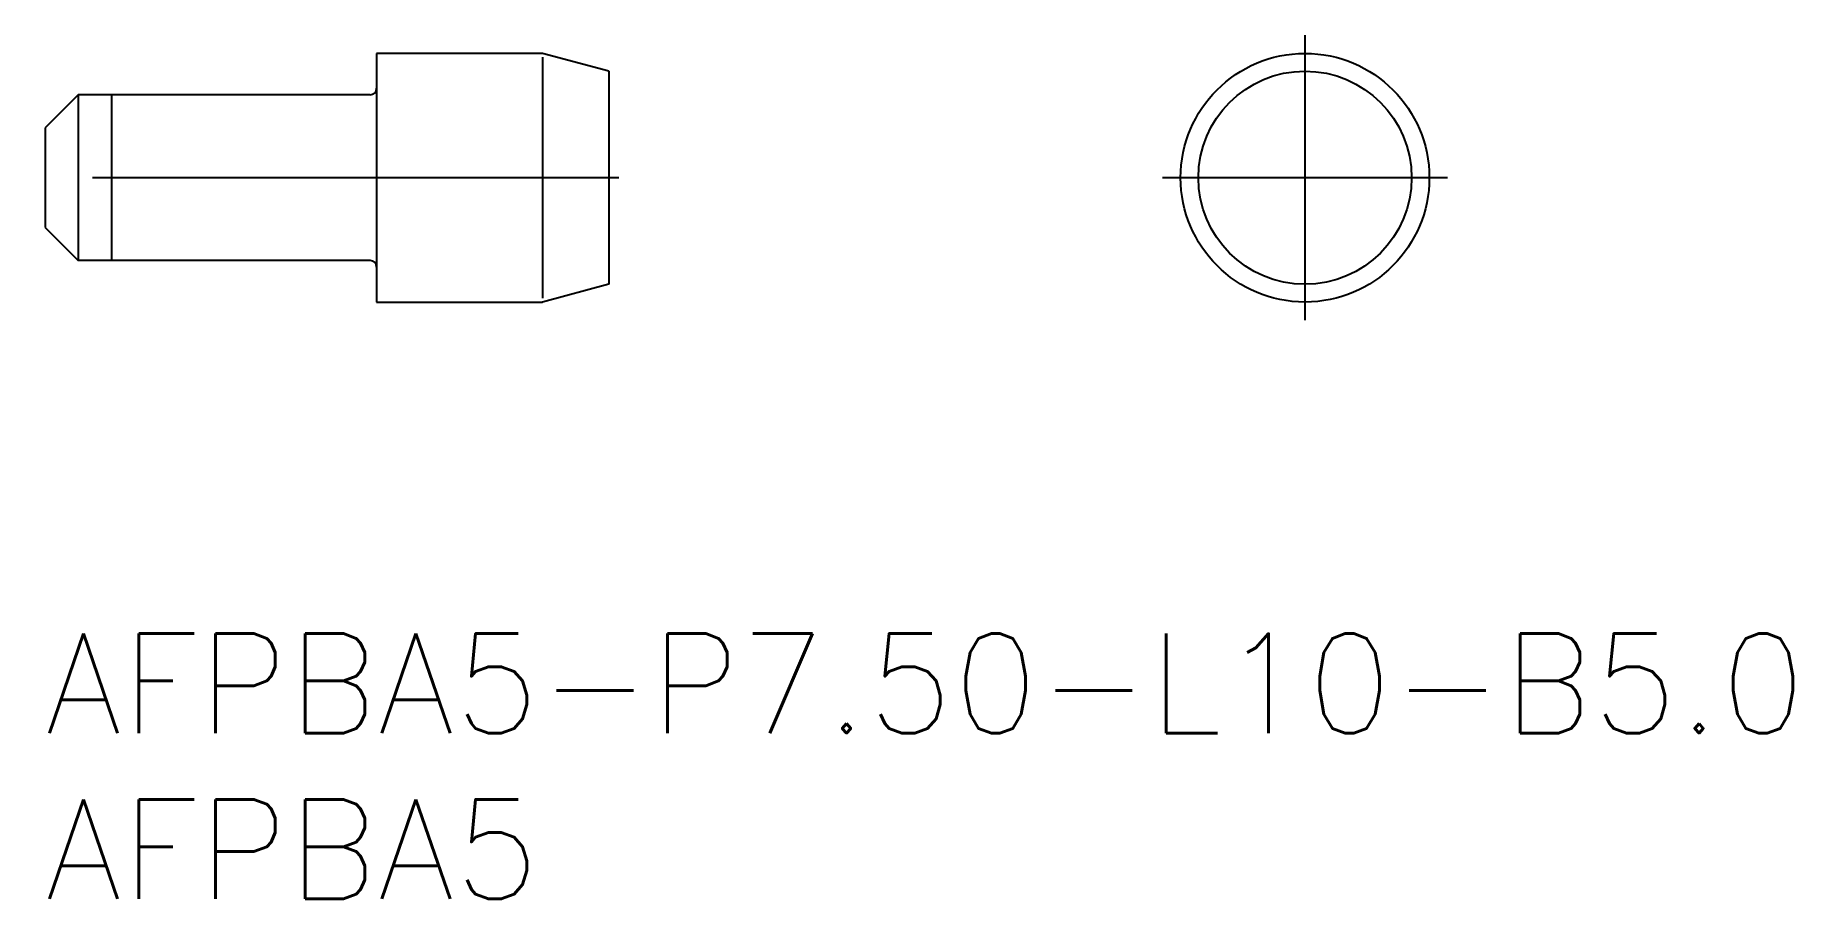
# Model space of a CAD drawing. Extents: x -0.3 to 52.7, y -8 to 18.1.
import ezdxf

# ---------------------------------------------------------------- set-up
doc = ezdxf.new("R2010")
doc.units = 0
doc.header["$LTSCALE"] = 0.5
doc.linetypes.add('CENTER', pattern=[50.8, 31.75, -6.35, 6.35, -6.35])
for name, color, linetype in [('MSM_CENTER', 1, 'CENTER'), ('MSM_CONTINUOUS', 7, 'CONTINUOUS'), ('MSM_NARROW', 5, 'CONTINUOUS'), ('MSM_PART_NUMBER', 7, 'CONTINUOUS')]:
    doc.layers.add(name, color=color, linetype=linetype)
doc.styles.get("Standard").update_dxf_attribs({"font": 'txt.shx', "height": 1, "bigfont": 'bigfont.shx'})

# ---------------------------------------------------------------- blocks, each defined once
blk = doc.blocks.new('*U4')
at = {"layer": 'MSM_PART_NUMBER'}
blk.add_text('AFPBA5-P7.50-L10-B5.0', height=3, dxfattribs=at).set_placement((0, -3))
blk = doc.blocks.new('*U5')
at = {"layer": 'MSM_PART_NUMBER'}
blk.add_text('AFPBA5', height=3, dxfattribs=at).set_placement((0, -8))

msp = doc.modelspace()

# ---------------------------------------------------------------- linework, layer by layer
at = {"layer": 'MSM_CENTER'}
for p, q in [((38, 18.05), (38, 9.45)), ((17.3, 13.75), (-0.3, 13.75)), ((42.3, 13.75), (33.7, 13.75))]:
    msp.add_line(p, q, dxfattribs=at)
at = {"layer": 'MSM_CONTINUOUS'}
for p, q in [((15, 17.5), (10, 17.5)), ((10, 17.5), (10, 10)), ((17, 16.964), (15, 17.5)), ((17, 16.964), (17, 10.536)), ((1, 16.25), (0, 15.25)), ((1, 16.25), (1, 11.25)), ((9.8, 16.25), (1, 16.25)), ((0, 15.25), (0, 12.25)), ((0, 12.25), (1, 11.25)), ((9.8, 11.25), (1, 11.25)), ((17, 10.536), (15, 10)), ((10, 10), (15, 10))]:
    msp.add_line(p, q, dxfattribs=at)
for radius in [3.75, 3.214]:
    msp.add_circle((38, 13.75), radius, dxfattribs=at)
for centre, start, end in [((9.8, 16.45), 270, 360), ((9.8, 11.05), 0, 90)]:
    msp.add_arc(centre, 0.2, start, end, dxfattribs=at)
at = {"layer": 'MSM_NARROW'}
for p, q in [((15, 17.383), (15, 10.117)), ((2, 16.25), (2, 11.25))]:
    msp.add_line(p, q, dxfattribs=at)

# ---------------------------------------------------------------- block references
at = {"layer": 'MSM_CONTINUOUS'}
for name in ['*U4', '*U5']:
    msp.add_blockref(name, (0, 0), dxfattribs=at)

doc.saveas('drawing.dxf')
